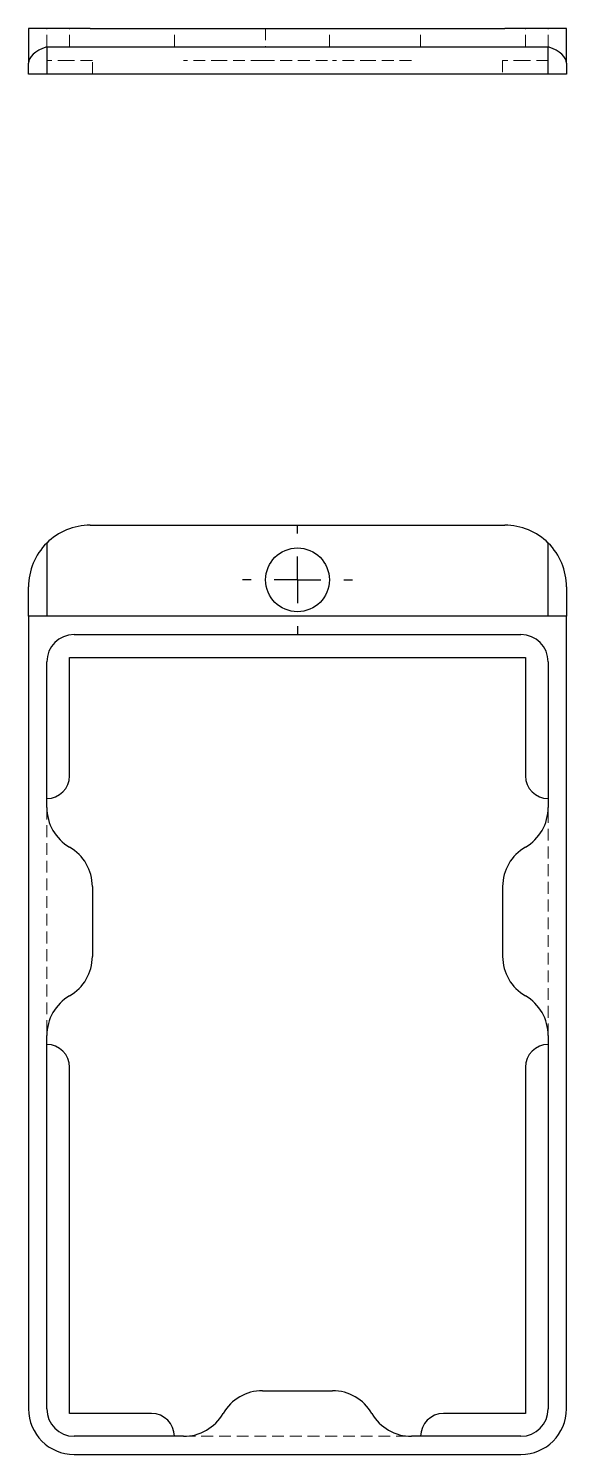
# Model space of a CAD drawing. Header units: millimetres. Extents: x 54 to 225, y 7 to 160.
# Drawn here: x 54.1 to 111.9, y 7 to 160.5 of the extents above.
import ezdxf

# ---------------------------------------------------------------- set-up
doc = ezdxf.new("R2010")
doc.units = ezdxf.units.MM
doc.linetypes.add('HIDDEN', pattern=[1.905, 1.27, -0.635])
doc.layers.add('10', color=7, linetype='Continuous')

# ---------------------------------------------------------------- blocks, each defined once
blk = doc.blocks.new('SW_CENTERMARKSYMBOL_0')
at = {"layer": '10', "color": 0}
for p, q in [((0, 5), (0, 5.93)), ((0, 0), (0, 2.5)), ((-5, 0), (-5.93, 0)), ((0, 0), (-2.5, 0)), ((0, 0), (0, -2.5)), ((0, 0), (2.5, 0)), ((5, 0), (5.93, 0)), ((0, -5), (0, -5.93))]:
    blk.add_line(p, q, dxfattribs=at)

msp = doc.modelspace()

# ---------------------------------------------------------------- linework, layer by layer
at = {"color": 7, "linetype": 'Continuous', "lineweight": 25}
for p, q in [((54.08, 160.45), (54.08, 156.73)), ((60.7, 160.45), (54.08, 160.45)), ((60.7, 160.45), (105.3, 160.45)), ((111.92, 160.45), (105.3, 160.45)), ((111.92, 156.73), (111.92, 160.45)), ((56.04, 158.49), (60.7, 158.49)), ((56.04, 158.49), (56.04, 155.55)), ((60.7, 158.49), (105.3, 158.49)), ((105.3, 158.49), (109.96, 158.49)), ((109.96, 155.55), (109.96, 158.49)), ((54.08, 155.55), (54.08, 156.73)), ((111.92, 156.73), (111.92, 155.55)), ((56.04, 155.55), (54.08, 155.55)), ((109.96, 155.55), (56.04, 155.55)), ((111.92, 155.55), (109.96, 155.55)), ((60.7, 107), (105.3, 107)), ((56.04, 105.08), (56.04, 97.2)), ((109.96, 97.2), (109.96, 105.08)), ((54.08, 97.2), (54.08, 100.37)), ((111.92, 100.37), (111.92, 97.2)), ((56.04, 97.2), (54.08, 97.2)), ((54.08, 97.2), (54.08, 11.9)), ((109.96, 97.2), (56.04, 97.2)), ((111.92, 97.2), (109.96, 97.2)), ((111.92, 11.9), (111.92, 97.2)), ((58.98, 95.24), (107.02, 95.24)), ((56.04, 76.61), (56.04, 92.29)), ((58.49, 80.04), (58.49, 92.78)), ((58.49, 92.78), (107.51, 92.78)), ((107.51, 92.78), (107.51, 80.04)), ((109.96, 92.29), (109.96, 76.61)), ((60.94, 68.12), (60.94, 60.59)), ((105.06, 68.12), (105.06, 60.59)), ((56.04, 11.9), (56.04, 52.1)), ((109.96, 52.1), (109.96, 11.9)), ((58.49, 11.41), (58.49, 48.67)), ((107.51, 48.67), (107.51, 11.41)), ((79.24, 13.86), (86.76, 13.86)), ((67.31, 11.41), (58.49, 11.41)), ((107.51, 11.41), (98.69, 11.41)), ((70.75, 8.96), (58.98, 8.96)), ((107.02, 8.96), (95.25, 8.96)), ((58.98, 7), (107.02, 7))]:
    msp.add_line(p, q, dxfattribs=at)
at = {"color": 7, "linetype": 'HIDDEN', "lineweight": 18}
for p, q in [((56.04, 158.49), (56.04, 160.45)), ((58.49, 158.49), (58.49, 160.45)), ((69.76, 158.49), (69.76, 160.45)), ((79.57, 160.45), (79.57, 158.49)), ((86.43, 158.49), (86.43, 160.45)), ((96.24, 158.49), (96.24, 160.45)), ((107.51, 158.49), (107.51, 160.45)), ((109.96, 158.49), (109.96, 160.45)), ((58.49, 157.02), (56.04, 157.02)), ((60.94, 157.02), (58.49, 157.02)), ((60.94, 155.55), (60.94, 157.02)), ((74.99, 157.02), (70.75, 157.02)), ((79.24, 157.02), (74.99, 157.02)), ((79.24, 157.02), (86.76, 157.02)), ((91.01, 157.02), (86.76, 157.02)), ((95.25, 157.02), (91.01, 157.02)), ((105.06, 157.02), (105.06, 155.55)), ((107.51, 157.02), (105.06, 157.02)), ((109.96, 157.02), (107.51, 157.02)), ((56.04, 76.61), (56.04, 52.1)), ((109.96, 52.1), (109.96, 76.61)), ((70.75, 8.96), (95.25, 8.96))]:
    msp.add_line(p, q, dxfattribs=at)
at = {"color": 7, "linetype": 'Continuous', "lineweight": 25}
msp.add_circle((83, 101.12), 3.43, dxfattribs=at)
for centre, radius, start, end in [((60.7, 100.37), 6.63, 90, 134.7567), ((105.3, 100.37), 6.63, 45.2433, 90), ((60.7, 100.37), 6.63, 134.7567, 180), ((105.3, 100.37), 6.63, 0, 45.2433), ((58.98, 92.29), 2.94, 90, 180), ((107.02, 92.29), 2.94, 0, 90), ((56.04, 80.04), 2.45, 270, 0), ((109.96, 80.04), 2.45, 180, 270), ((60.94, 76.61), 4.9, 180, 240), ((105.06, 76.61), 4.9, 300, 0), ((56.04, 68.12), 4.9, 0, 60), ((109.96, 68.12), 4.9, 120, 180), ((56.04, 60.59), 4.9, 300, 0), ((109.96, 60.59), 4.9, 180, 240), ((60.94, 52.1), 4.9, 120, 180), ((105.06, 52.1), 4.9, 0, 60), ((56.04, 48.67), 2.45, 0, 90), ((109.96, 48.67), 2.45, 90, 180), ((79.24, 8.96), 4.9, 90, 150), ((86.76, 8.96), 4.9, 30, 90), ((58.98, 11.9), 4.9, 180, 270), ((58.98, 11.9), 2.94, 180, 270), ((67.31, 8.96), 2.45, 0, 90), ((70.75, 13.86), 4.9, 270, 330), ((95.25, 13.86), 4.9, 210, 270), ((98.69, 8.96), 2.45, 90, 180), ((107.02, 11.9), 4.9, 270, 0), ((107.02, 11.9), 2.94, 270, 0)]:
    msp.add_arc(centre, radius, start, end, dxfattribs=at)
for centre, start_param, end_param in [((60.7, 156.73), 2.351949, 3.141593), ((105.3, 156.73), 0, 0.789644)]:
    msp.add_ellipse(centre, major_axis=(6.63, 0), ratio=0.373107, start_param=start_param, end_param=end_param, dxfattribs=at)

# ---------------------------------------------------------------- block references
at = {"layer": '10'}
msp.add_blockref('SW_CENTERMARKSYMBOL_0', (83, 101.12), dxfattribs=at)

doc.saveas('drawing.dxf')
